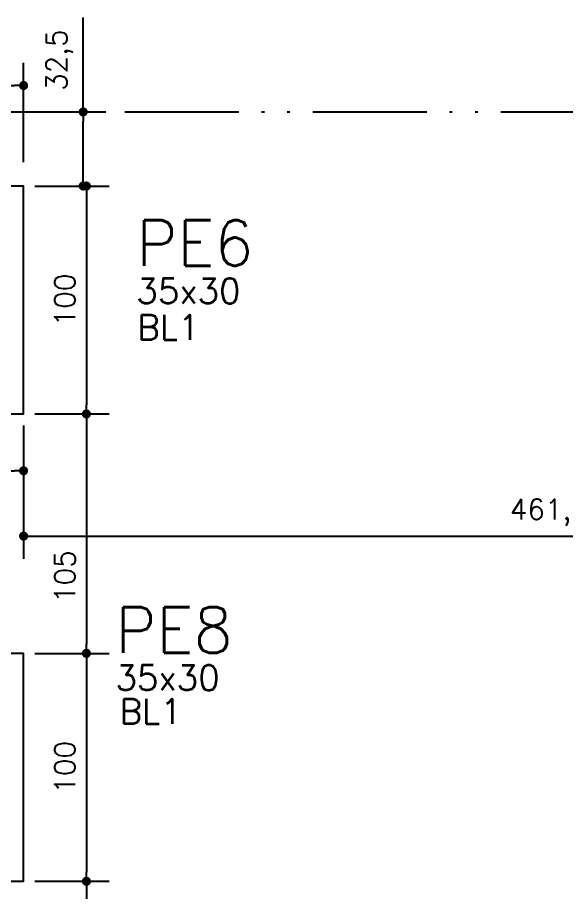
# Model space of a CAD drawing. Extents: x -15987 to 10953, y -16747 to -1189.
# Drawn here: x 6524.6 to 6765.5, y -15931.5 to -15547.7 of the extents above; entities that cross this region are included whole.
import ezdxf

# ---------------------------------------------------------------- set-up
doc = ezdxf.new("R2010")
doc.units = 0
doc.header["$LTSCALE"] = 25
doc.linetypes.add('ESTILO_TQS_0004', pattern=[3.3, 2, -0.4, 0.05, -0.4, 0.05, -0.4])
for name, color, linetype in [('BLOCO', 3, 'Continuous'), ('COTA', 1, 'Continuous'), ('EIXOS', 1, 'ESTILO_TQS_0004'), ('P-D', 2, 'Continuous'), ('PIL-N', 4, 'Continuous')]:
    doc.layers.add(name, color=color, linetype=linetype)
doc.styles.add('COTA', font='romans.shx')
doc.styles.get("Standard").update_dxf_attribs({"font": 'romans.shx'})
doc.dimstyles.new('forma', dxfattribs={"dimscale": 5, "dimtxt": 1.8, "dimasz": 0.8, "dimexe": 2, "dimexo": 1, "dimgap": 1, "dimtad": 1, "dimdec": 1, "dimzin": 9, "dimtxsty": 'COTA', "dimblk1": 'DOT', "dimblk2": 'DOT', "dimsah": 1, "dimcen": 0, "dimdle": 1, "dimclrd": 256, "dimclre": 256, "dimclrt": 2, "dimadec": 0, "dimazin": 0, "dimtfac": 1, "dimtdec": 0, "dimtmove": 0, "dimatfit": 3, "dimfxl": 1, "dimtolj": 1, "dimtzin": 0, "dimarcsym": 0})

# ---------------------------------------------------------------- blocks, each defined once
blk = doc.blocks.new('_Dot')
at = {"color": 0, "linetype": 'ByBlock', "lineweight": -2}
blk.add_line((-0.5, 0), (-1, 0), dxfattribs=at)
at = {"color": 0, "linetype": 'ByBlock', "const_width": 0.5}
blk.add_lwpolyline([(-0.25, 0, 1), (0.25, 0, 1)], format="xyb", close=True, dxfattribs=at)
blk = doc.blocks.new('*D396')
at = {"layer": 'COTA', "lineweight": -2, "transparency": 16777216}
for p, q in [((6466.73, -15611.19), (6466.73, -15567.51)), ((6527.23, -15611.19), (6527.23, -15567.51)), ((6470.73, -15577.51), (6523.23, -15577.51))]:
    blk.add_line(p, q, dxfattribs=at)
at = {"layer": 'Defpoints', "color": 0, "transparency": 16777216}
for p in [(6527.23, -15577.51), (6466.73, -15616.19), (6527.23, -15616.19)]:
    blk.add_point(p, dxfattribs=at)
at = {"layer": 'COTA', "lineweight": -2, "transparency": 16777216, "xscale": 4, "yscale": 4, "zscale": 4, "rotation": 180}
blk.add_blockref('_Dot', (6466.73, -15577.51), dxfattribs=at)
at = {"layer": 'COTA', "lineweight": -2, "transparency": 16777216, "xscale": 4, "yscale": 4, "zscale": 4}
blk.add_blockref('_Dot', (6527.23, -15577.51), dxfattribs=at)
at = {"layer": 'COTA', "color": 2, "transparency": 16777216, "insert": (6496.98, -15567.16), "char_height": 9, "attachment_point": 5, "style": 'COTA'}
blk.add_mtext('\\A1;60,5 ', dxfattribs=at)
blk = doc.blocks.new('*D403')
at = {"layer": 'COTA', "lineweight": -2, "transparency": 16777216}
for p, q in [((6484.73, -15726.6), (6484.73, -15756.53)), ((6527.23, -15726.6), (6527.23, -15756.53)), ((6488.73, -15746.53), (6523.23, -15746.53))]:
    blk.add_line(p, q, dxfattribs=at)
at = {"layer": 'Defpoints', "color": 0, "transparency": 16777216}
for p in [(6484.73, -15721.6), (6527.23, -15721.6), (6527.23, -15746.53)]:
    blk.add_point(p, dxfattribs=at)
at = {"layer": 'COTA', "lineweight": -2, "transparency": 16777216, "xscale": 4, "yscale": 4, "zscale": 4, "rotation": 180}
blk.add_blockref('_Dot', (6484.73, -15746.53), dxfattribs=at)
at = {"layer": 'COTA', "lineweight": -2, "transparency": 16777216, "xscale": 4, "yscale": 4, "zscale": 4}
blk.add_blockref('_Dot', (6527.23, -15746.53), dxfattribs=at)
at = {"layer": 'COTA', "color": 2, "transparency": 16777216, "insert": (6505.98, -15736.17), "char_height": 9, "attachment_point": 5, "style": 'COTA'}
blk.add_mtext('\\A1;42,5 ', dxfattribs=at)
blk = doc.blocks.new('*D419')
at = {"layer": 'COTA', "lineweight": -2, "transparency": 16777216}
for p, q in [((6532.23, -15621.6), (6564.81, -15621.6)), ((6554.81, -15625.6), (6554.81, -15717.6)), ((6532.23, -15721.6), (6564.81, -15721.6))]:
    blk.add_line(p, q, dxfattribs=at)
at = {"layer": 'Defpoints', "color": 0, "transparency": 16777216}
for p in [(6527.23, -15621.6), (6527.23, -15721.6), (6554.81, -15721.6)]:
    blk.add_point(p, dxfattribs=at)
at = {"layer": 'COTA', "lineweight": -2, "transparency": 16777216, "xscale": 4, "yscale": 4, "zscale": 4}
for p, rotation in [((6554.81, -15621.6), 90), ((6554.81, -15721.6), 270)]:
    blk.add_blockref('_Dot', p, dxfattribs=dict(at, rotation=rotation))
at = {"layer": 'COTA', "color": 2, "transparency": 16777216, "insert": (6545.31, -15671.6), "char_height": 9, "attachment_point": 5, "rotation": 90, "style": 'COTA'}
blk.add_mtext('\\A1;100 ', dxfattribs=at)
blk = doc.blocks.new('*D420')
at = {"layer": 'COTA', "lineweight": -2, "transparency": 16777216}
for p, q in [((6532.23, -15721.6), (6564.81, -15721.6)), ((6554.81, -15725.6), (6554.81, -15822.6)), ((6532.23, -15826.6), (6564.81, -15826.6))]:
    blk.add_line(p, q, dxfattribs=at)
at = {"layer": 'Defpoints', "color": 0, "transparency": 16777216}
for p in [(6527.23, -15721.6), (6527.23, -15826.6), (6554.81, -15826.6)]:
    blk.add_point(p, dxfattribs=at)
at = {"layer": 'COTA', "lineweight": -2, "transparency": 16777216, "xscale": 4, "yscale": 4, "zscale": 4}
for p, rotation in [((6554.81, -15721.6), 90), ((6554.81, -15826.6), 270)]:
    blk.add_blockref('_Dot', p, dxfattribs=dict(at, rotation=rotation))
at = {"layer": 'COTA', "color": 2, "transparency": 16777216, "insert": (6545.31, -15792.93), "char_height": 9, "attachment_point": 5, "rotation": 90, "style": 'COTA'}
blk.add_mtext('\\A1;105 ', dxfattribs=at)
blk = doc.blocks.new('*D421')
at = {"layer": 'COTA', "lineweight": -2, "transparency": 16777216}
for p, q in [((6532.23, -15826.6), (6564.81, -15826.6)), ((6554.81, -15830.6), (6554.81, -15922.6)), ((6532.23, -15926.6), (6564.81, -15926.6))]:
    blk.add_line(p, q, dxfattribs=at)
at = {"layer": 'Defpoints', "color": 0, "transparency": 16777216}
for p in [(6527.23, -15826.6), (6527.23, -15926.6), (6554.81, -15926.6)]:
    blk.add_point(p, dxfattribs=at)
at = {"layer": 'COTA', "lineweight": -2, "transparency": 16777216, "xscale": 4, "yscale": 4, "zscale": 4}
for p, rotation in [((6554.81, -15826.6), 90), ((6554.81, -15926.6), 270)]:
    blk.add_blockref('_Dot', p, dxfattribs=dict(at, rotation=rotation))
at = {"layer": 'COTA', "color": 2, "transparency": 16777216, "insert": (6545.31, -15876.6), "char_height": 9, "attachment_point": 5, "rotation": 90, "style": 'COTA'}
blk.add_mtext('\\A1;100 ', dxfattribs=at)
blk = doc.blocks.new('*D422')
at = {"layer": 'COTA', "lineweight": -2, "transparency": 16777216}
for p, q in [((6532.23, -15926.6), (6564.81, -15926.6)), ((6554.81, -15930.6), (6554.81, -16040.6)), ((6532.23, -16044.6), (6564.81, -16044.6))]:
    blk.add_line(p, q, dxfattribs=at)
at = {"layer": 'Defpoints', "color": 0, "transparency": 16777216}
for p in [(6527.23, -15926.6), (6527.23, -16044.6), (6554.81, -16044.6)]:
    blk.add_point(p, dxfattribs=at)
at = {"layer": 'COTA', "lineweight": -2, "transparency": 16777216, "xscale": 4, "yscale": 4, "zscale": 4}
for p, rotation in [((6554.81, -15926.6), 90), ((6554.81, -16044.6), 270)]:
    blk.add_blockref('_Dot', p, dxfattribs=dict(at, rotation=rotation))
at = {"layer": 'COTA', "color": 2, "transparency": 16777216, "insert": (6545.31, -15985.6), "char_height": 9, "attachment_point": 5, "rotation": 90, "style": 'COTA'}
blk.add_mtext('\\A1;118 ', dxfattribs=at)
blk = doc.blocks.new('*D425')
at = {"layer": 'COTA', "lineweight": -2, "transparency": 16777216}
for p, q in [((6553.39, -15589.1), (6553.39, -15547.67)), ((6532.23, -15589.1), (6563.39, -15589.1)), ((6553.39, -15617.6), (6553.39, -15593.1)), ((6532.23, -15621.6), (6563.39, -15621.6))]:
    blk.add_line(p, q, dxfattribs=at)
at = {"layer": 'Defpoints', "color": 0, "transparency": 16777216}
for p in [(6527.23, -15589.1), (6553.39, -15589.1), (6527.23, -15621.6)]:
    blk.add_point(p, dxfattribs=at)
at = {"layer": 'COTA', "lineweight": -2, "transparency": 16777216, "xscale": 4, "yscale": 4, "zscale": 4}
for p, rotation in [((6553.39, -15589.1), 90), ((6553.39, -15621.6), 270)]:
    blk.add_blockref('_Dot', p, dxfattribs=dict(at, rotation=rotation))
at = {"layer": 'COTA', "color": 2, "transparency": 16777216, "insert": (6543.04, -15566.38), "char_height": 9, "attachment_point": 5, "rotation": 90, "style": 'COTA'}
blk.add_mtext('\\A1;32,5 ', dxfattribs=at)
blk = doc.blocks.new('*D443')
at = {"layer": 'COTA', "lineweight": -2, "transparency": 16777216}
for p, q in [((6527.23, -15726.6), (6527.23, -15785.16)), ((6988.73, -15749.1), (6988.73, -15785.16)), ((6531.23, -15775.16), (6984.73, -15775.16))]:
    blk.add_line(p, q, dxfattribs=at)
at = {"layer": 'Defpoints', "color": 0, "transparency": 16777216}
for p in [(6527.23, -15721.6), (6988.73, -15744.1), (6988.73, -15775.16)]:
    blk.add_point(p, dxfattribs=at)
at = {"layer": 'COTA', "lineweight": -2, "transparency": 16777216, "xscale": 4, "yscale": 4, "zscale": 4, "rotation": 180}
blk.add_blockref('_Dot', (6527.23, -15775.16), dxfattribs=at)
at = {"layer": 'COTA', "lineweight": -2, "transparency": 16777216, "xscale": 4, "yscale": 4, "zscale": 4}
blk.add_blockref('_Dot', (6988.73, -15775.16), dxfattribs=at)
at = {"layer": 'COTA', "color": 2, "transparency": 16777216, "insert": (6757.98, -15764.8), "char_height": 9, "attachment_point": 5, "style": 'COTA'}
blk.add_mtext('\\A1;461,5 ', dxfattribs=at)

msp = doc.modelspace()

# ---------------------------------------------------------------- linework, layer by layer
at = {"layer": 'BLOCO', "linetype": 'Continuous'}
for points in [[(6484.73, -15721.6), (6527.23, -15721.6), (6527.23, -15621.6), (6427.23, -15621.6), (6427.23, -15659.6)], [(6484.73, -15926.6), (6527.23, -15926.6), (6527.23, -15826.6), (6484.73, -15826.6)]]:
    msp.add_lwpolyline(points, dxfattribs=at)
at = {"layer": 'EIXOS'}
msp.add_line((5911.66, -15589.1), (7455.79, -15589.1), dxfattribs=at)

# ---------------------------------------------------------------- texts
at = {"layer": 'P-D', "linetype": 'Continuous'}
for s, p in [('35x30', (6576.72, -15673.13)), ('BL1', (6577.11, -15689.06)), ('35x30', (6567.55, -15842.81)), ('BL1', (6569.29, -15857.56))]:
    msp.add_text(s, height=11, dxfattribs=at).set_placement(p)
at = {"layer": 'PIL-N', "linetype": 'Continuous'}
for s, p in [('PE6', (6576.72, -15656.63)), ('PE8', (6567.55, -15826.31))]:
    msp.add_text(s, height=20, dxfattribs=at).set_placement(p)

# ---------------------------------------------------------------- dimensions: what is measured, and where the dimension line sits
at = {"layer": 'COTA'}
for base, p1, p2, override, picture, middle in [((6553.39, -15589.1), (6527.23, -15621.6), (6527.23, -15589.1), {"dimpost": ' '}, '*D425', (6543.04, -15566.38)), ((6554.81, -15721.6), (6527.23, -15621.6), (6527.23, -15721.6), {"dimpost": ' '}, '*D419', (6545.31, -15671.6)), ((6554.81, -15926.6), (6527.23, -15826.6), (6527.23, -15926.6), {"dimpost": ' ', "dimtmove": 1}, '*D421', (6545.31, -15876.6)), ((6554.81, -16044.6), (6527.23, -15926.6), (6527.23, -16044.6), {"dimpost": ' ', "dimtmove": 1}, '*D422', (6545.31, -15985.6))]:
    dim = msp.add_linear_dim(base=base, p1=p1, p2=p2, angle=90, dimstyle='forma', override=override, dxfattribs=at)
    dim.commit()
    dim.dimension.update_dxf_attribs({"geometry": picture, "text_midpoint": middle})
for base, p1, p2, override, picture, middle in [((6527.23, -15577.51), (6466.73, -15616.19), (6527.23, -15616.19), {"dimpost": ' ', "dimtmove": 1}, '*D396', (6496.98, -15567.16)), ((6527.23, -15746.53), (6484.73, -15721.6), (6527.23, -15721.6), {"dimpost": ' ', "dimtmove": 1}, '*D403', (6505.98, -15736.17)), ((6988.73, -15775.16), (6527.23, -15721.6), (6988.73, -15744.1), {"dimpost": ' '}, '*D443', (6757.98, -15764.8))]:
    dim = msp.add_linear_dim(base=base, p1=p1, p2=p2, dimstyle='forma', override=override, dxfattribs=at)
    dim.commit()
    dim.dimension.update_dxf_attribs({"geometry": picture, "text_midpoint": middle})
dim = msp.add_linear_dim(base=(6554.81, -15826.6), p1=(6527.23, -15721.6), p2=(6527.23, -15826.6), angle=90, dimstyle='forma', override={"dimpost": ' ', "dimtmove": 1}, dxfattribs=at)
dim.commit()
dim.dimension.update_dxf_attribs({"geometry": '*D420', "text_midpoint": (6554.81, -15792.93), "dimtype": 128})

doc.saveas('drawing.dxf')
